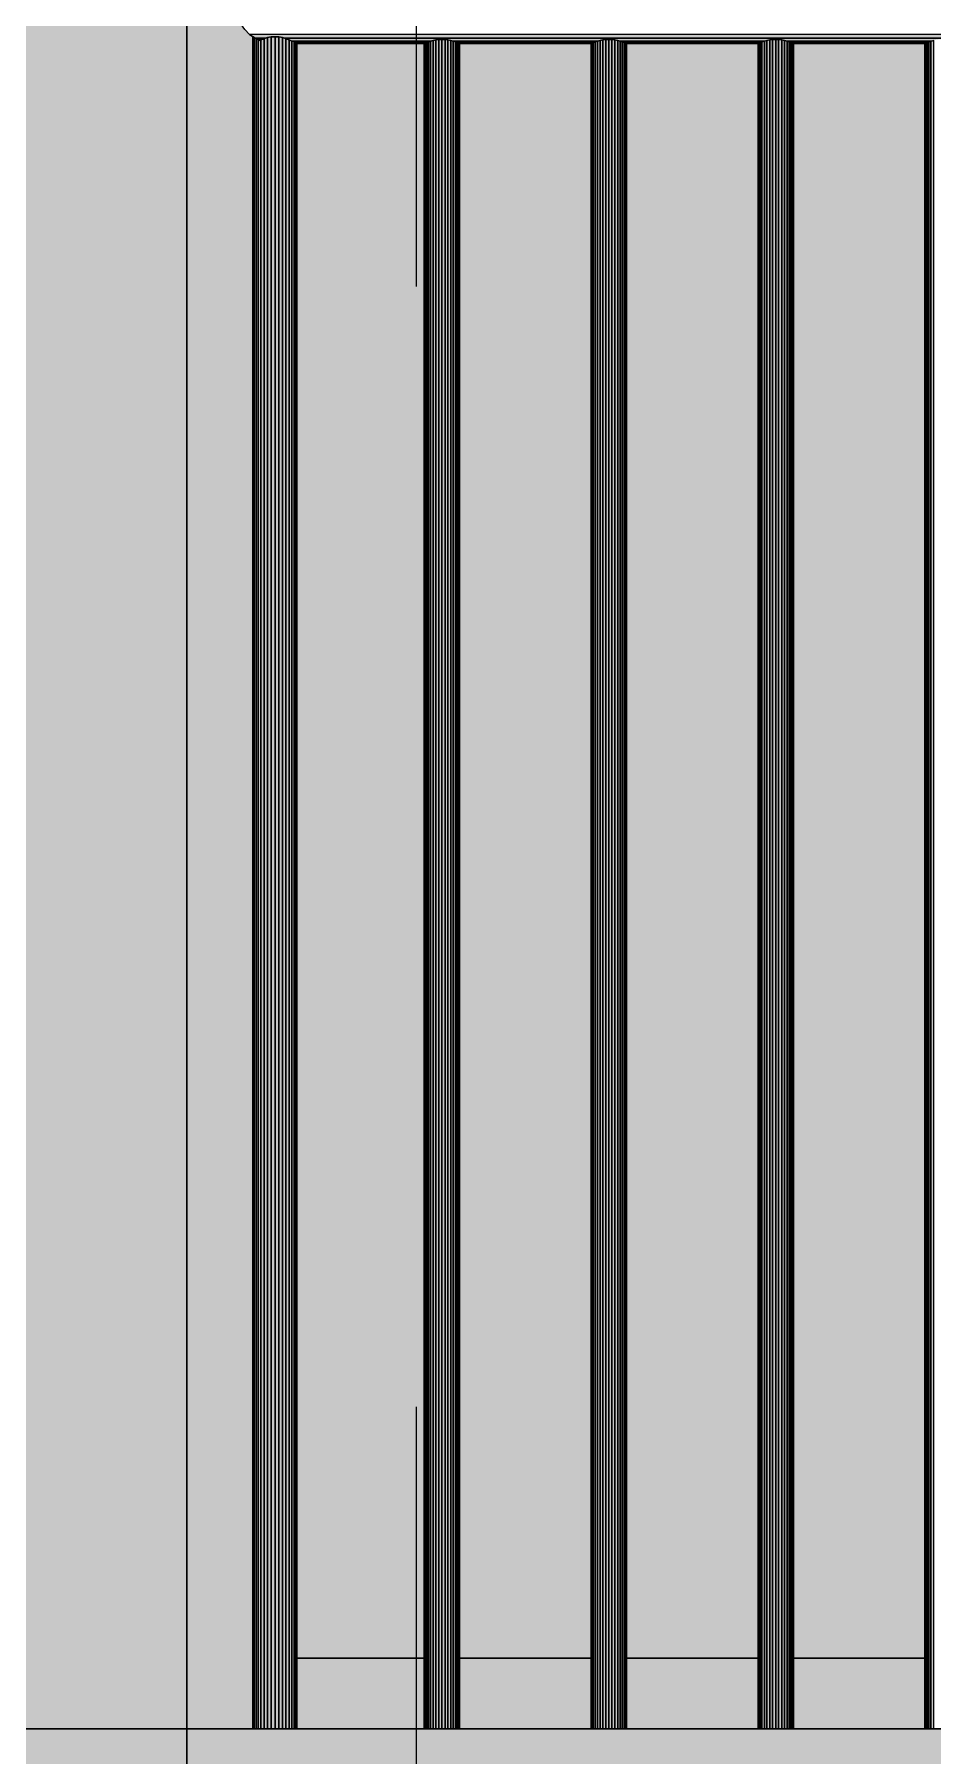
# Model space of a CAD drawing. Extents: x 8 to 21351, y 0 to 420.
# Drawn here: x 19167.59 to 19170.135, y 137.731 to 142.608 of the extents above; entities that cross this region are included whole.
import ezdxf

# ---------------------------------------------------------------- set-up
doc = ezdxf.new("R2010")
doc.units = 0

msp = doc.modelspace()

# ---------------------------------------------------------------- hatches: boundary and pattern name
h = msp.add_hatch(color=7)
h.paths.add_polyline_path([(19107.8715, 182.1969), (19107.8715, 137.8068), (19168.0216, 137.8068), (19168.0216, 155.3069), (19185.5216, 155.3069), (19185.5216, 142.8068), (19186.2966, 142.8068), (19186.2966, 142.4778), (19196.9516, 137.8068), (19198.9716, 137.8068), (19198.9716, 182.3029), (19192.5156, 183.6749), (19153.6716, 191.9319)])
h.paths.add_polyline_path([(19139.3216, 169.3069), (19121.8215, 169.3069), (19121.8215, 176.8069), (19139.3216, 176.8069)])
h.paths.add_polyline_path([(19168.0216, 176.8069), (19185.5216, 176.8069), (19185.5216, 169.3069), (19168.0216, 169.3069)])
h = msp.add_hatch(color=7)
h.paths.add_polyline_path([(19107.8715, 182.1969), (19107.8715, 137.8068), (19168.0216, 137.8068), (19168.0216, 155.3069), (19185.5216, 155.3069), (19185.5216, 142.8068), (19186.2966, 142.8068), (19186.2966, 142.4778), (19196.9516, 137.8068), (19198.9716, 137.8068), (19198.9716, 182.3029), (19192.5156, 183.6749), (19153.6716, 191.9319)])
h.paths.add_polyline_path([(19139.3216, 169.3069), (19121.8215, 169.3069), (19121.8215, 176.8069), (19139.3216, 176.8069)])
h.paths.add_polyline_path([(19168.0216, 176.8069), (19185.5216, 176.8069), (19185.5216, 169.3069), (19168.0216, 169.3069)])
at = {"true_color": 0x2e2e2e}
for points in [[(19168.2216, 155.1069), (19168.0216, 155.1069), (19168.0216, 137.8068), (19168.2086, 137.8068), (19168.2086, 142.6008), (19168.1996, 142.6078), (19168.1856, 142.6218), (19168.1746, 142.6378), (19168.1656, 142.6558), (19168.1606, 142.6748), (19168.1586, 142.6938), (19168.1606, 142.7138), (19168.1656, 142.7328), (19168.1746, 142.7508), (19168.1856, 142.7668), (19168.1996, 142.7808), (19168.2156, 142.7918), (19168.2216, 142.7948), (19168.2216, 148.3069), (19168.2216, 148.5069)], [(19168.3336, 138.0068), (19168.3336, 137.8068), (19168.6946, 137.8068), (19168.6946, 138.0068)], [(19168.7946, 138.0068), (19168.7946, 137.8068), (19169.1676, 137.8068), (19169.1676, 138.0068)], [(19169.2676, 138.0068), (19169.2676, 137.8068), (19169.6406, 137.8068), (19169.6406, 138.0068)], [(19169.7406, 138.0068), (19169.7406, 137.8068), (19170.1136, 137.8068), (19170.1136, 138.0068)]]:
    msp.add_hatch(color=0, dxfattribs=at).paths.add_polyline_path(points)
for points in [[(19168.2216, 155.1069), (19168.0216, 155.1069), (19168.0216, 137.8068), (19168.2086, 137.8068), (19168.2086, 142.6008), (19168.1996, 142.6078), (19168.1856, 142.6218), (19168.1746, 142.6378), (19168.1656, 142.6558), (19168.1606, 142.6748), (19168.1586, 142.6938), (19168.1606, 142.7138), (19168.1656, 142.7328), (19168.1746, 142.7508), (19168.1856, 142.7668), (19168.1996, 142.7808), (19168.2156, 142.7918), (19168.2216, 142.7948), (19168.2216, 148.3069), (19168.2216, 148.5069)], [(19168.1996, 142.6078), (19168.2156, 142.5968), (19168.2446, 142.5968), (19168.2506, 142.5988), (19168.2606, 142.6008), (19168.2716, 142.6008), (19168.2826, 142.6008), (19168.2926, 142.5988), (19168.2986, 142.5968), (19172.5006, 142.5968), (19172.5066, 142.5988), (19172.5166, 142.6008), (19172.5276, 142.6008), (19172.5386, 142.6008), (19172.5496, 142.5988), (19172.5546, 142.5968), (19176.7576, 142.5968), (19176.7626, 142.5988), (19176.7736, 142.6008), (19176.7836, 142.6008), (19176.7946, 142.6008), (19176.8056, 142.5988), (19176.8106, 142.5968), (19181.0136, 142.5968), (19181.0186, 142.5988), (19181.0296, 142.6008), (19181.0406, 142.6008), (19181.0516, 142.6008), (19181.0616, 142.5988), (19181.0666, 142.5968), (19185.2696, 142.5968), (19185.2756, 142.5988), (19185.2856, 142.6008), (19185.2966, 142.6008), (19185.3076, 142.6008), (19185.3176, 142.5988), (19185.3236, 142.5968), (19185.3526, 142.5968), (19185.3686, 142.6078)], [(19168.2156, 142.5968), (19168.2276, 142.5908), (19168.2316, 142.5928), (19168.2406, 142.5958), (19168.2446, 142.5968)], [(19168.2986, 142.5968), (19168.3026, 142.5958), (19168.3116, 142.5928), (19168.3196, 142.5888), (19168.3206, 142.5888), (19168.7126, 142.5888), (19168.7196, 142.5908), (19168.7276, 142.5928), (19168.7356, 142.5938), (19168.7446, 142.5938), (19168.7536, 142.5938), (19168.7616, 142.5928), (19168.7696, 142.5908), (19168.7766, 142.5888), (19169.1856, 142.5888), (19169.1926, 142.5908), (19169.2006, 142.5928), (19169.2086, 142.5938), (19169.2176, 142.5938), (19169.2256, 142.5938), (19169.2346, 142.5928), (19169.2426, 142.5908), (19169.2496, 142.5888), (19169.6586, 142.5888), (19169.6656, 142.5908), (19169.6736, 142.5928), (19169.6816, 142.5938), (19169.6906, 142.5938), (19169.6986, 142.5938), (19169.7076, 142.5928), (19169.7156, 142.5908), (19169.7226, 142.5888), (19170.1316, 142.5888), (19170.1386, 142.5908), (19170.1456, 142.5928), (19170.1546, 142.5938), (19170.1636, 142.5938), (19170.1716, 142.5938), (19170.1806, 142.5928), (19170.1886, 142.5908), (19170.1946, 142.5888), (19170.6046, 142.5888), (19170.6116, 142.5908), (19170.6186, 142.5928), (19170.6276, 142.5938), (19170.6366, 142.5938), (19170.6446, 142.5938), (19170.6536, 142.5928), (19170.6616, 142.5908), (19170.6676, 142.5888), (19171.0776, 142.5888), (19171.0836, 142.5908), (19171.0916, 142.5928), (19171.1006, 142.5938), (19171.1086, 142.5938), (19171.1176, 142.5938), (19171.1266, 142.5928), (19171.1336, 142.5908), (19171.1406, 142.5888), (19171.5496, 142.5888), (19171.5566, 142.5908), (19171.5646, 142.5928), (19171.5736, 142.5938), (19171.5816, 142.5938), (19171.5906, 142.5938), (19171.5986, 142.5928), (19171.6066, 142.5908), (19171.6136, 142.5888), (19172.0226, 142.5888), (19172.0296, 142.5908), (19172.0376, 142.5928), (19172.0466, 142.5938), (19172.0546, 142.5938), (19172.0636, 142.5938), (19172.0716, 142.5928), (19172.0796, 142.5908), (19172.0866, 142.5888), (19172.4786, 142.5888), (19172.4796, 142.5888), (19172.4876, 142.5928), (19172.4966, 142.5958), (19172.5006, 142.5968)], [(19168.3196, 142.5888), (19168.3116, 142.5928), (19168.3116, 137.8068), (19168.3196, 137.8068)], [(19168.7126, 142.5888), (19168.3206, 142.5888), (19168.3256, 142.5868), (19168.3306, 142.5838), (19168.3306, 142.5838), (19168.6986, 142.5838), (19168.7016, 142.5848), (19168.7066, 142.5868)], [(19168.3306, 142.5838), (19168.3326, 142.5828), (19168.3336, 142.5818), (19168.6946, 142.5818), (19168.6956, 142.5828), (19168.6976, 142.5828), (19168.6986, 142.5838)], [(19168.3336, 138.0068), (19168.6946, 138.0068), (19168.6946, 142.5818), (19168.3336, 142.5818)], [(19168.6956, 142.5828), (19168.6946, 142.5818), (19168.6946, 137.8068), (19168.6956, 137.8068)], [(19168.6956, 137.8068), (19168.6976, 137.8068), (19168.6976, 142.5828), (19168.6956, 142.5828)], [(19168.6976, 137.8068), (19168.7016, 137.8068), (19168.7016, 142.5848), (19168.6986, 142.5838), (19168.6976, 142.5828)], [(19168.7016, 137.8068), (19168.7066, 137.8068), (19168.7066, 142.5868), (19168.7016, 142.5848)], [(19168.7066, 137.8068), (19168.7126, 137.8068), (19168.7126, 142.5888), (19168.7066, 142.5868)], [(19168.7126, 142.5888), (19168.7126, 137.8068), (19168.7196, 137.8068), (19168.7196, 142.5908), (19168.7126, 142.5888), (19168.7126, 142.5888)], [(19168.7196, 142.5908), (19168.7196, 137.8068), (19168.7276, 137.8068), (19168.7276, 142.5928)], [(19168.7276, 142.5928), (19168.7276, 137.8068), (19168.7356, 137.8068), (19168.7356, 142.5938)], [(19168.7356, 142.5938), (19168.7356, 137.8068), (19168.7446, 137.8068), (19168.7446, 142.5938)], [(19168.7446, 137.8068), (19168.7536, 137.8068), (19168.7536, 142.5938), (19168.7446, 142.5938)], [(19168.7536, 137.8068), (19168.7616, 137.8068), (19168.7616, 142.5928), (19168.7536, 142.5938)], [(19168.7616, 137.8068), (19168.7696, 137.8068), (19168.7696, 142.5908), (19168.7616, 142.5928)], [(19168.7696, 137.8068), (19168.7766, 137.8068), (19168.7766, 142.5888), (19168.7766, 142.5888), (19168.7766, 142.5888), (19168.7696, 142.5908)], [(19169.1856, 142.5888), (19168.7766, 142.5888), (19168.7826, 142.5868), (19168.7876, 142.5848), (19168.7906, 142.5838), (19169.1716, 142.5838), (19169.1736, 142.5848), (19169.1786, 142.5868)], [(19168.7766, 142.5888), (19168.7766, 137.8068), (19168.7826, 137.8068), (19168.7826, 142.5868)], [(19168.7766, 142.5888), (19168.7766, 137.8068), (19168.7826, 137.8068), (19168.7826, 142.5868)], [(19168.7826, 137.8068), (19168.7876, 137.8068), (19168.7876, 142.5848), (19168.7826, 142.5868)], [(19168.7876, 142.5848), (19168.7876, 137.8068), (19168.7916, 137.8068), (19168.7916, 142.5828), (19168.7906, 142.5838)], [(19169.1716, 142.5838), (19168.7906, 142.5838), (19168.7916, 142.5828), (19168.7936, 142.5828), (19168.7946, 142.5818), (19169.1676, 142.5818), (19169.1686, 142.5828), (19169.1706, 142.5828)], [(19168.7936, 142.5828), (19168.7916, 142.5828), (19168.7916, 137.8068), (19168.7936, 137.8068)], [(19168.7936, 142.5828), (19168.7936, 137.8068), (19168.7946, 137.8068), (19168.7946, 142.5818)], [(19169.1676, 142.5818), (19168.7946, 142.5818), (19168.7946, 138.0068), (19169.1676, 138.0068)], [(19169.1676, 137.8068), (19169.1686, 137.8068), (19169.1686, 142.5828), (19169.1676, 142.5818)], [(19169.1686, 137.8068), (19169.1706, 137.8068), (19169.1706, 142.5828), (19169.1686, 142.5828)], [(19169.1706, 137.8068), (19169.1736, 137.8068), (19169.1736, 142.5848), (19169.1716, 142.5838), (19169.1706, 142.5828)], [(19169.1736, 142.5848), (19169.1736, 137.8068), (19169.1786, 137.8068), (19169.1786, 142.5868)], [(19169.1786, 142.5868), (19169.1786, 137.8068), (19169.1856, 137.8068), (19169.1856, 142.5888)], [(19169.1856, 142.5888), (19169.1856, 137.8068), (19169.1926, 137.8068), (19169.1926, 142.5908), (19169.1856, 142.5888), (19169.1856, 142.5888)], [(19169.1926, 142.5908), (19169.1926, 137.8068), (19169.2006, 137.8068), (19169.2006, 142.5928)], [(19169.2006, 142.5928), (19169.2006, 137.8068), (19169.2086, 137.8068), (19169.2086, 142.5938)], [(19169.2086, 137.8068), (19169.2176, 137.8068), (19169.2176, 142.5938), (19169.2086, 142.5938)], [(19169.2176, 142.5938), (19169.2176, 137.8068), (19169.2256, 137.8068), (19169.2256, 142.5938)], [(19169.2256, 137.8068), (19169.2346, 137.8068), (19169.2346, 142.5928), (19169.2256, 142.5938)], [(19169.2346, 137.8068), (19169.2426, 137.8068), (19169.2426, 142.5908), (19169.2346, 142.5928)], [(19169.2426, 137.8068), (19169.2496, 137.8068), (19169.2496, 142.5888), (19169.2496, 142.5888), (19169.2496, 142.5888), (19169.2426, 142.5908)], [(19169.6586, 142.5888), (19169.2496, 142.5888), (19169.2556, 142.5868), (19169.2606, 142.5848), (19169.2636, 142.5838), (19169.6446, 142.5838), (19169.6466, 142.5848), (19169.6516, 142.5868)], [(19169.2496, 142.5888), (19169.2496, 137.8068), (19169.2556, 137.8068), (19169.2556, 142.5868)], [(19169.2496, 142.5888), (19169.2496, 137.8068), (19169.2556, 137.8068), (19169.2556, 142.5868)], [(19169.2556, 142.5868), (19169.2556, 137.8068), (19169.2606, 137.8068), (19169.2606, 142.5848)], [(19169.2606, 142.5848), (19169.2606, 137.8068), (19169.2646, 137.8068), (19169.2646, 142.5828), (19169.2636, 142.5838)], [(19169.6446, 142.5838), (19169.2636, 142.5838), (19169.2646, 142.5828), (19169.2666, 142.5828), (19169.2676, 142.5818), (19169.6406, 142.5818), (19169.6406, 142.5828), (19169.6436, 142.5828)], [(19169.2666, 142.5828), (19169.2646, 142.5828), (19169.2646, 137.8068), (19169.2666, 137.8068)], [(19169.2666, 142.5828), (19169.2666, 137.8068), (19169.2676, 137.8068), (19169.2676, 142.5818)], [(19169.2676, 142.5818), (19169.2676, 138.0068), (19169.6406, 138.0068), (19169.6406, 142.5818)], [(19169.6406, 142.5828), (19169.6406, 137.8068), (19169.6436, 137.8068), (19169.6436, 142.5828)], [(19169.6436, 137.8068), (19169.6466, 137.8068), (19169.6466, 142.5848), (19169.6446, 142.5838), (19169.6436, 142.5828)], [(19169.6466, 137.8068), (19169.6516, 137.8068), (19169.6516, 142.5868), (19169.6466, 142.5848)], [(19169.6516, 137.8068), (19169.6586, 137.8068), (19169.6586, 142.5888), (19169.6516, 142.5868)], [(19169.6586, 142.5888), (19169.6586, 137.8068), (19169.6656, 137.8068), (19169.6656, 142.5908), (19169.6586, 142.5888), (19169.6586, 142.5888)], [(19169.6656, 142.5908), (19169.6656, 137.8068), (19169.6736, 137.8068), (19169.6736, 142.5928)], [(19169.6736, 142.5928), (19169.6736, 137.8068), (19169.6816, 137.8068), (19169.6816, 142.5938)], [(19169.6906, 142.5938), (19169.6816, 142.5938), (19169.6816, 137.8068), (19169.6906, 137.8068)], [(19169.6906, 142.5938), (19169.6906, 137.8068), (19169.6986, 137.8068), (19169.6986, 142.5938)], [(19169.6986, 137.8068), (19169.7076, 137.8068), (19169.7076, 142.5928), (19169.6986, 142.5938)], [(19169.7076, 137.8068), (19169.7156, 137.8068), (19169.7156, 142.5908), (19169.7076, 142.5928)], [(19169.7156, 137.8068), (19169.7226, 137.8068), (19169.7226, 142.5888), (19169.7226, 142.5888), (19169.7226, 142.5888), (19169.7156, 142.5908)], [(19169.7226, 142.5888), (19169.7286, 142.5868), (19169.7336, 142.5848), (19169.7366, 142.5838), (19170.1176, 142.5838), (19170.1196, 142.5848), (19170.1246, 142.5868), (19170.1316, 142.5888)], [(19169.7226, 142.5888), (19169.7226, 137.8068), (19169.7286, 137.8068), (19169.7286, 142.5868)], [(19169.7226, 142.5888), (19169.7226, 137.8068), (19169.7286, 137.8068), (19169.7286, 142.5868)], [(19169.7336, 142.5848), (19169.7286, 142.5868), (19169.7286, 137.8068), (19169.7336, 137.8068)], [(19169.7366, 142.5838), (19169.7336, 142.5848), (19169.7336, 137.8068), (19169.7376, 137.8068), (19169.7376, 142.5828)], [(19170.1176, 142.5838), (19169.7366, 142.5838), (19169.7376, 142.5828), (19169.7396, 142.5828), (19169.7406, 142.5818), (19170.1136, 142.5818), (19170.1136, 142.5828), (19170.1166, 142.5828)], [(19169.7396, 142.5828), (19169.7376, 142.5828), (19169.7376, 137.8068), (19169.7396, 137.8068)], [(19169.7396, 142.5828), (19169.7396, 137.8068), (19169.7406, 137.8068), (19169.7406, 142.5818)], [(19169.7406, 142.5818), (19169.7406, 138.0068), (19170.1136, 138.0068), (19170.1136, 142.5818)], [(19170.1136, 137.8068), (19170.1166, 137.8068), (19170.1166, 142.5828), (19170.1136, 142.5828)], [(19170.1166, 137.8068), (19170.1196, 137.8068), (19170.1196, 142.5848), (19170.1176, 142.5838), (19170.1166, 142.5828)], [(19170.1196, 142.5848), (19170.1196, 137.8068), (19170.1246, 137.8068), (19170.1246, 142.5868)], [(19170.1246, 142.5868), (19170.1246, 137.8068), (19170.1306, 137.8068), (19170.1306, 142.5888)], [(19170.1306, 142.5888), (19170.1306, 137.8068), (19170.1386, 137.8068), (19170.1386, 142.5908), (19170.1316, 142.5888), (19170.1316, 142.5888)], [(19168.3336, 138.0068), (19168.3336, 137.8068), (19168.6946, 137.8068), (19168.6946, 138.0068)], [(19168.7946, 138.0068), (19168.7946, 137.8068), (19169.1676, 137.8068), (19169.1676, 138.0068)], [(19169.2676, 138.0068), (19169.2676, 137.8068), (19169.6406, 137.8068), (19169.6406, 138.0068)], [(19169.7406, 138.0068), (19169.7406, 137.8068), (19170.1136, 137.8068), (19170.1136, 138.0068)], [(19168.0216, 137.8068), (19107.8715, 137.8068), (19107.8715, 130.3068), (19168.0216, 130.3068)], [(19168.0216, 137.8068), (19107.8715, 137.8068), (19107.8715, 130.3068), (19168.0216, 130.3068)], [(19168.0216, 137.8068), (19168.0216, 130.3068), (19185.5466, 130.3068), (19185.5466, 137.8068)], [(19168.0216, 137.8068), (19168.0216, 130.3068), (19185.5466, 130.3068), (19185.5466, 137.8068)]]:
    msp.add_hatch(color=7).paths.add_polyline_path(points)
at = {"true_color": 0xa8a8a8}
for points in [[(19168.2096, 142.6008), (19168.2086, 142.6008), (19168.2086, 137.8068), (19168.2096, 137.8068)], [(19168.2126, 142.5988), (19168.2096, 142.6008), (19168.2096, 137.8068), (19168.2126, 137.8068)], [(19168.2126, 142.5988), (19168.2126, 137.8068), (19168.2176, 137.8068), (19168.2176, 142.5958), (19168.2156, 142.5968)], [(19168.2176, 142.5958), (19168.2176, 137.8068), (19168.2236, 137.8068), (19168.2236, 142.5928)], [(19168.2236, 137.8068), (19168.2316, 137.8068), (19168.2316, 142.5928), (19168.2276, 142.5908), (19168.2266, 142.5918), (19168.2236, 142.5928)], [(19168.2316, 137.8068), (19168.2406, 137.8068), (19168.2406, 142.5958), (19168.2316, 142.5928)], [(19168.2446, 142.5968), (19168.2406, 142.5958), (19168.2406, 137.8068), (19168.2506, 137.8068), (19168.2506, 142.5988)], [(19168.2506, 142.5988), (19168.2506, 137.8068), (19168.2606, 137.8068), (19168.2606, 142.6008)], [(19168.2716, 142.6008), (19168.2606, 142.6008), (19168.2606, 137.8068), (19168.2716, 137.8068)], [(19168.2716, 137.8068), (19168.2826, 137.8068), (19168.2826, 142.6008), (19168.2716, 142.6008)], [(19168.2826, 137.8068), (19168.2926, 137.8068), (19168.2926, 142.5988), (19168.2826, 142.6008)], [(19168.2926, 137.8068), (19168.3026, 137.8068), (19168.3026, 142.5958), (19168.2986, 142.5968), (19168.2926, 142.5988)], [(19168.3026, 142.5958), (19168.3026, 137.8068), (19168.3116, 137.8068), (19168.3116, 142.5928)], [(19168.3196, 142.5888), (19168.3116, 142.5928), (19168.3116, 137.8068), (19168.3196, 137.8068)], [(19168.3196, 137.8068), (19168.3256, 137.8068), (19168.3256, 142.5868), (19168.3206, 142.5888), (19168.3196, 142.5888)], [(19168.3256, 142.5868), (19168.3256, 137.8068), (19168.3306, 137.8068), (19168.3306, 142.5838)], [(19168.3306, 142.5838), (19168.3306, 142.5838), (19168.3306, 137.8068), (19168.3326, 137.8068), (19168.3326, 142.5828)], [(19168.3336, 142.5818), (19168.3326, 142.5828), (19168.3326, 137.8068), (19168.3336, 137.8068)]]:
    msp.add_hatch(color=0, dxfattribs=at).paths.add_polyline_path(points)
at = {"true_color": 0xf3f7f0}
for points in [[(19168.3336, 138.0068), (19168.6946, 138.0068), (19168.6946, 142.5818), (19168.3336, 142.5818)], [(19169.1676, 142.5818), (19168.7946, 142.5818), (19168.7946, 138.0068), (19169.1676, 138.0068)], [(19169.2676, 142.5818), (19169.2676, 138.0068), (19169.6406, 138.0068), (19169.6406, 142.5818)], [(19169.7406, 142.5818), (19169.7406, 138.0068), (19170.1136, 138.0068), (19170.1136, 142.5818)]]:
    msp.add_hatch(color=0, dxfattribs=at).paths.add_polyline_path(points)

# ---------------------------------------------------------------- linework, layer by layer
at = {"color": 7, "lineweight": 15}
for p, q in [((19168.0216, 155.1069), (19168.0216, 137.8068)), ((19168.6716, 145.4219), (19168.6716, 141.8938)), ((19168.1996, 142.6078), (19168.2156, 142.5968)), ((19168.2156, 142.5968), (19168.2276, 142.5908)), ((19168.3336, 142.5818), (19168.6946, 142.5818)), ((19168.6946, 137.8068), (19168.6946, 142.5818)), ((19168.7946, 142.5818), (19169.1676, 142.5818)), ((19168.7946, 137.8068), (19168.7946, 142.5818)), ((19169.1676, 137.8068), (19169.1676, 142.5818)), ((19169.2676, 142.5818), (19169.6406, 142.5818)), ((19169.2676, 137.8068), (19169.2676, 142.5818)), ((19169.6406, 137.8068), (19169.6406, 142.5818)), ((19169.7406, 142.5818), (19170.1136, 142.5818)), ((19169.7406, 137.8068), (19169.7406, 142.5818)), ((19170.1136, 137.8068), (19170.1136, 142.5818)), ((19168.6716, 138.7188), (19168.6716, 135.1918)), ((19168.6946, 138.0068), (19168.3336, 138.0068)), ((19169.1676, 138.0068), (19168.7946, 138.0068)), ((19169.6406, 138.0068), (19169.2676, 138.0068)), ((19170.1136, 138.0068), (19169.7406, 138.0068)), ((19107.8715, 137.8068), (19168.0216, 137.8068)), ((19168.0216, 137.8068), (19185.5466, 137.8068)), ((19168.0216, 130.3068), (19168.0216, 137.8068))]:
    msp.add_line(p, q, dxfattribs=at)
at = {"color": 0, "lineweight": 0, "true_color": 0x5c5c5c}
for p, q in [((19168.2086, 137.8068), (19168.2086, 142.6008)), ((19168.3336, 137.8068), (19168.3336, 142.5818))]:
    msp.add_line(p, q, dxfattribs=at)
at = {"color": 7}
for points in [[(19107.8715, 182.1969), (19107.8715, 137.8068), (19168.0216, 137.8068), (19168.0216, 155.3069), (19185.5216, 155.3069), (19185.5216, 142.8068), (19186.2966, 142.8068), (19186.2966, 142.4778), (19196.9516, 137.8068), (19198.9716, 137.8068), (19198.9716, 182.3029), (19192.5156, 183.6749), (19153.6716, 191.9319)], [(19107.8715, 182.1969), (19107.8715, 137.8068), (19168.0216, 137.8068), (19168.0216, 155.3069), (19185.5216, 155.3069), (19185.5216, 142.8068), (19186.2966, 142.8068), (19186.2966, 142.4778), (19196.9516, 137.8068), (19198.9716, 137.8068), (19198.9716, 182.3029), (19192.5156, 183.6749), (19153.6716, 191.9319)], [(19168.2216, 155.1069), (19168.0216, 155.1069), (19168.0216, 137.8068), (19168.2086, 137.8068), (19168.2086, 142.6008), (19168.1996, 142.6078), (19168.1856, 142.6218), (19168.1746, 142.6378), (19168.1656, 142.6558), (19168.1606, 142.6748), (19168.1586, 142.6938), (19168.1606, 142.7138), (19168.1656, 142.7328), (19168.1746, 142.7508), (19168.1856, 142.7668), (19168.1996, 142.7808), (19168.2156, 142.7918), (19168.2216, 142.7948), (19168.2216, 148.3069), (19168.2216, 148.5069)], [(19168.2156, 142.5968), (19168.2276, 142.5908), (19168.2316, 142.5928), (19168.2406, 142.5958), (19168.2446, 142.5968)], [(19168.3196, 142.5888), (19168.3116, 142.5928), (19168.3116, 137.8068), (19168.3196, 137.8068)], [(19168.7126, 142.5888), (19168.3206, 142.5888), (19168.3256, 142.5868), (19168.3306, 142.5838), (19168.3306, 142.5838), (19168.6986, 142.5838), (19168.7016, 142.5848), (19168.7066, 142.5868)], [(19168.3306, 142.5838), (19168.3326, 142.5828), (19168.3336, 142.5818), (19168.6946, 142.5818), (19168.6956, 142.5828), (19168.6976, 142.5828), (19168.6986, 142.5838)], [(19168.3336, 138.0068), (19168.6946, 138.0068), (19168.6946, 142.5818), (19168.3336, 142.5818)], [(19168.6956, 142.5828), (19168.6946, 142.5818), (19168.6946, 137.8068), (19168.6956, 137.8068)], [(19168.6956, 137.8068), (19168.6976, 137.8068), (19168.6976, 142.5828), (19168.6956, 142.5828)], [(19168.6976, 137.8068), (19168.7016, 137.8068), (19168.7016, 142.5848), (19168.6986, 142.5838), (19168.6976, 142.5828)], [(19168.7016, 137.8068), (19168.7066, 137.8068), (19168.7066, 142.5868), (19168.7016, 142.5848)], [(19168.7066, 137.8068), (19168.7126, 137.8068), (19168.7126, 142.5888), (19168.7066, 142.5868)], [(19168.7126, 142.5888), (19168.7126, 137.8068), (19168.7196, 137.8068), (19168.7196, 142.5908), (19168.7126, 142.5888), (19168.7126, 142.5888)], [(19168.7196, 142.5908), (19168.7196, 137.8068), (19168.7276, 137.8068), (19168.7276, 142.5928)], [(19168.7276, 142.5928), (19168.7276, 137.8068), (19168.7356, 137.8068), (19168.7356, 142.5938)], [(19168.7356, 142.5938), (19168.7356, 137.8068), (19168.7446, 137.8068), (19168.7446, 142.5938)], [(19168.7446, 137.8068), (19168.7536, 137.8068), (19168.7536, 142.5938), (19168.7446, 142.5938)], [(19168.7536, 137.8068), (19168.7616, 137.8068), (19168.7616, 142.5928), (19168.7536, 142.5938)], [(19168.7616, 137.8068), (19168.7696, 137.8068), (19168.7696, 142.5908), (19168.7616, 142.5928)], [(19168.7696, 137.8068), (19168.7766, 137.8068), (19168.7766, 142.5888), (19168.7766, 142.5888), (19168.7766, 142.5888), (19168.7696, 142.5908)], [(19169.1856, 142.5888), (19168.7766, 142.5888), (19168.7826, 142.5868), (19168.7876, 142.5848), (19168.7906, 142.5838), (19169.1716, 142.5838), (19169.1736, 142.5848), (19169.1786, 142.5868)], [(19168.7766, 142.5888), (19168.7766, 137.8068), (19168.7826, 137.8068), (19168.7826, 142.5868)], [(19168.7766, 142.5888), (19168.7766, 137.8068), (19168.7826, 137.8068), (19168.7826, 142.5868)], [(19168.7826, 137.8068), (19168.7876, 137.8068), (19168.7876, 142.5848), (19168.7826, 142.5868)], [(19168.7876, 142.5848), (19168.7876, 137.8068), (19168.7916, 137.8068), (19168.7916, 142.5828), (19168.7906, 142.5838)], [(19169.1716, 142.5838), (19168.7906, 142.5838), (19168.7916, 142.5828), (19168.7936, 142.5828), (19168.7946, 142.5818), (19169.1676, 142.5818), (19169.1686, 142.5828), (19169.1706, 142.5828)], [(19168.7936, 142.5828), (19168.7916, 142.5828), (19168.7916, 137.8068), (19168.7936, 137.8068)], [(19168.7936, 142.5828), (19168.7936, 137.8068), (19168.7946, 137.8068), (19168.7946, 142.5818)], [(19169.1676, 142.5818), (19168.7946, 142.5818), (19168.7946, 138.0068), (19169.1676, 138.0068)], [(19169.1676, 137.8068), (19169.1686, 137.8068), (19169.1686, 142.5828), (19169.1676, 142.5818)], [(19169.1686, 137.8068), (19169.1706, 137.8068), (19169.1706, 142.5828), (19169.1686, 142.5828)], [(19169.1706, 137.8068), (19169.1736, 137.8068), (19169.1736, 142.5848), (19169.1716, 142.5838), (19169.1706, 142.5828)], [(19169.1736, 142.5848), (19169.1736, 137.8068), (19169.1786, 137.8068), (19169.1786, 142.5868)], [(19169.1786, 142.5868), (19169.1786, 137.8068), (19169.1856, 137.8068), (19169.1856, 142.5888)], [(19169.1856, 142.5888), (19169.1856, 137.8068), (19169.1926, 137.8068), (19169.1926, 142.5908), (19169.1856, 142.5888), (19169.1856, 142.5888)], [(19169.1926, 142.5908), (19169.1926, 137.8068), (19169.2006, 137.8068), (19169.2006, 142.5928)], [(19169.2006, 142.5928), (19169.2006, 137.8068), (19169.2086, 137.8068), (19169.2086, 142.5938)], [(19169.2086, 137.8068), (19169.2176, 137.8068), (19169.2176, 142.5938), (19169.2086, 142.5938)], [(19169.2176, 142.5938), (19169.2176, 137.8068), (19169.2256, 137.8068), (19169.2256, 142.5938)], [(19169.2256, 137.8068), (19169.2346, 137.8068), (19169.2346, 142.5928), (19169.2256, 142.5938)], [(19169.2346, 137.8068), (19169.2426, 137.8068), (19169.2426, 142.5908), (19169.2346, 142.5928)], [(19169.2426, 137.8068), (19169.2496, 137.8068), (19169.2496, 142.5888), (19169.2496, 142.5888), (19169.2496, 142.5888), (19169.2426, 142.5908)], [(19169.6586, 142.5888), (19169.2496, 142.5888), (19169.2556, 142.5868), (19169.2606, 142.5848), (19169.2636, 142.5838), (19169.6446, 142.5838), (19169.6466, 142.5848), (19169.6516, 142.5868)], [(19169.2496, 142.5888), (19169.2496, 137.8068), (19169.2556, 137.8068), (19169.2556, 142.5868)], [(19169.2496, 142.5888), (19169.2496, 137.8068), (19169.2556, 137.8068), (19169.2556, 142.5868)], [(19169.2556, 142.5868), (19169.2556, 137.8068), (19169.2606, 137.8068), (19169.2606, 142.5848)], [(19169.2606, 142.5848), (19169.2606, 137.8068), (19169.2646, 137.8068), (19169.2646, 142.5828), (19169.2636, 142.5838)], [(19169.6446, 142.5838), (19169.2636, 142.5838), (19169.2646, 142.5828), (19169.2666, 142.5828), (19169.2676, 142.5818), (19169.6406, 142.5818), (19169.6406, 142.5828), (19169.6436, 142.5828)], [(19169.2666, 142.5828), (19169.2646, 142.5828), (19169.2646, 137.8068), (19169.2666, 137.8068)], [(19169.2666, 142.5828), (19169.2666, 137.8068), (19169.2676, 137.8068), (19169.2676, 142.5818)], [(19169.2676, 142.5818), (19169.2676, 138.0068), (19169.6406, 138.0068), (19169.6406, 142.5818)], [(19169.6406, 142.5818), (19169.6406, 137.8068), (19169.6406, 137.8068), (19169.6406, 142.5828)], [(19169.6406, 142.5828), (19169.6406, 137.8068), (19169.6436, 137.8068), (19169.6436, 142.5828)], [(19169.6436, 137.8068), (19169.6466, 137.8068), (19169.6466, 142.5848), (19169.6446, 142.5838), (19169.6436, 142.5828)], [(19169.6466, 137.8068), (19169.6516, 137.8068), (19169.6516, 142.5868), (19169.6466, 142.5848)], [(19169.6516, 137.8068), (19169.6586, 137.8068), (19169.6586, 142.5888), (19169.6516, 142.5868)], [(19169.6586, 142.5888), (19169.6586, 137.8068), (19169.6656, 137.8068), (19169.6656, 142.5908), (19169.6586, 142.5888), (19169.6586, 142.5888)], [(19169.6656, 142.5908), (19169.6656, 137.8068), (19169.6736, 137.8068), (19169.6736, 142.5928)], [(19169.6736, 142.5928), (19169.6736, 137.8068), (19169.6816, 137.8068), (19169.6816, 142.5938)], [(19169.6906, 142.5938), (19169.6816, 142.5938), (19169.6816, 137.8068), (19169.6906, 137.8068)], [(19169.6906, 142.5938), (19169.6906, 137.8068), (19169.6986, 137.8068), (19169.6986, 142.5938)], [(19169.6986, 137.8068), (19169.7076, 137.8068), (19169.7076, 142.5928), (19169.6986, 142.5938)], [(19169.7076, 137.8068), (19169.7156, 137.8068), (19169.7156, 142.5908), (19169.7076, 142.5928)], [(19169.7156, 137.8068), (19169.7226, 137.8068), (19169.7226, 142.5888), (19169.7226, 142.5888), (19169.7226, 142.5888), (19169.7156, 142.5908)], [(19169.7226, 142.5888), (19169.7286, 142.5868), (19169.7336, 142.5848), (19169.7366, 142.5838), (19170.1176, 142.5838), (19170.1196, 142.5848), (19170.1246, 142.5868), (19170.1316, 142.5888)], [(19169.7226, 142.5888), (19169.7226, 137.8068), (19169.7286, 137.8068), (19169.7286, 142.5868)], [(19169.7226, 142.5888), (19169.7226, 137.8068), (19169.7286, 137.8068), (19169.7286, 142.5868)], [(19169.7336, 142.5848), (19169.7286, 142.5868), (19169.7286, 137.8068), (19169.7336, 137.8068)], [(19169.7366, 142.5838), (19169.7336, 142.5848), (19169.7336, 137.8068), (19169.7376, 137.8068), (19169.7376, 142.5828)], [(19170.1176, 142.5838), (19169.7366, 142.5838), (19169.7376, 142.5828), (19169.7396, 142.5828), (19169.7406, 142.5818), (19170.1136, 142.5818), (19170.1136, 142.5828), (19170.1166, 142.5828)], [(19169.7396, 142.5828), (19169.7376, 142.5828), (19169.7376, 137.8068), (19169.7396, 137.8068)], [(19169.7396, 142.5828), (19169.7396, 137.8068), (19169.7406, 137.8068), (19169.7406, 142.5818)], [(19169.7406, 142.5818), (19169.7406, 138.0068), (19170.1136, 138.0068), (19170.1136, 142.5818)], [(19170.1136, 142.5828), (19170.1136, 142.5818), (19170.1136, 137.8068), (19170.1136, 137.8068)], [(19170.1136, 137.8068), (19170.1166, 137.8068), (19170.1166, 142.5828), (19170.1136, 142.5828)], [(19170.1166, 137.8068), (19170.1196, 137.8068), (19170.1196, 142.5848), (19170.1176, 142.5838), (19170.1166, 142.5828)], [(19170.1196, 142.5848), (19170.1196, 137.8068), (19170.1246, 137.8068), (19170.1246, 142.5868)], [(19170.1246, 142.5868), (19170.1246, 137.8068), (19170.1306, 137.8068), (19170.1306, 142.5888)], [(19170.1306, 142.5888), (19170.1306, 137.8068), (19170.1386, 137.8068), (19170.1386, 142.5908), (19170.1316, 142.5888), (19170.1316, 142.5888)], [(19168.3336, 138.0068), (19168.3336, 137.8068), (19168.6946, 137.8068), (19168.6946, 138.0068)], [(19168.7946, 138.0068), (19168.7946, 137.8068), (19169.1676, 137.8068), (19169.1676, 138.0068)], [(19169.2676, 138.0068), (19169.2676, 137.8068), (19169.6406, 137.8068), (19169.6406, 138.0068)], [(19169.7406, 138.0068), (19169.7406, 137.8068), (19170.1136, 137.8068), (19170.1136, 138.0068)], [(19168.0216, 137.8068), (19107.8715, 137.8068), (19107.8715, 130.3068), (19168.0216, 130.3068)], [(19168.0216, 137.8068), (19107.8715, 137.8068), (19107.8715, 130.3068), (19168.0216, 130.3068)], [(19168.0216, 137.8068), (19168.0216, 130.3068), (19185.5466, 130.3068), (19185.5466, 137.8068)], [(19168.0216, 137.8068), (19168.0216, 130.3068), (19185.5466, 130.3068), (19185.5466, 137.8068)]]:
    msp.add_lwpolyline(points, close=True, dxfattribs=at)
at = {"color": 0, "true_color": 0x2e2e2e}
for points in [[(19168.2216, 155.1069), (19168.0216, 155.1069), (19168.0216, 137.8068), (19168.2086, 137.8068), (19168.2086, 142.6008), (19168.1996, 142.6078), (19168.1856, 142.6218), (19168.1746, 142.6378), (19168.1656, 142.6558), (19168.1606, 142.6748), (19168.1586, 142.6938), (19168.1606, 142.7138), (19168.1656, 142.7328), (19168.1746, 142.7508), (19168.1856, 142.7668), (19168.1996, 142.7808), (19168.2156, 142.7918), (19168.2216, 142.7948), (19168.2216, 148.3069), (19168.2216, 148.5069)], [(19168.3336, 138.0068), (19168.3336, 137.8068), (19168.6946, 137.8068), (19168.6946, 138.0068)], [(19168.7946, 138.0068), (19168.7946, 137.8068), (19169.1676, 137.8068), (19169.1676, 138.0068)], [(19169.2676, 138.0068), (19169.2676, 137.8068), (19169.6406, 137.8068), (19169.6406, 138.0068)], [(19169.7406, 138.0068), (19169.7406, 137.8068), (19170.1136, 137.8068), (19170.1136, 138.0068)]]:
    msp.add_lwpolyline(points, close=True, dxfattribs=at)
at = {"color": 7}
for points in [[(19185.3686, 142.6078), (19168.1996, 142.6078), (19168.2156, 142.5968), (19168.2446, 142.5968), (19168.2506, 142.5988), (19168.2606, 142.6008), (19168.2716, 142.6008), (19168.2826, 142.6008), (19168.2926, 142.5988), (19168.2986, 142.5968), (19172.5006, 142.5968), (19172.5066, 142.5988), (19172.5166, 142.6008), (19172.5276, 142.6008), (19172.5386, 142.6008), (19172.5496, 142.5988), (19172.5546, 142.5968), (19176.7576, 142.5968)], [(19172.5006, 142.5968), (19168.2986, 142.5968), (19168.3026, 142.5958), (19168.3116, 142.5928), (19168.3196, 142.5888), (19168.3206, 142.5888), (19168.7126, 142.5888), (19168.7196, 142.5908), (19168.7276, 142.5928), (19168.7356, 142.5938), (19168.7446, 142.5938), (19168.7536, 142.5938), (19168.7616, 142.5928), (19168.7696, 142.5908), (19168.7766, 142.5888), (19169.1856, 142.5888), (19169.1926, 142.5908), (19169.2006, 142.5928), (19169.2086, 142.5938), (19169.2176, 142.5938), (19169.2256, 142.5938), (19169.2346, 142.5928), (19169.2426, 142.5908), (19169.2496, 142.5888), (19169.6586, 142.5888), (19169.6656, 142.5908), (19169.6736, 142.5928), (19169.6816, 142.5938), (19169.6906, 142.5938), (19169.6986, 142.5938), (19169.7076, 142.5928), (19169.7156, 142.5908), (19169.7226, 142.5888), (19170.1316, 142.5888), (19170.1386, 142.5908)]]:
    msp.add_lwpolyline(points, dxfattribs=at)
at = {"color": 0, "true_color": 0xa8a8a8}
for points in [[(19168.2096, 142.6008), (19168.2086, 142.6008), (19168.2086, 137.8068), (19168.2096, 137.8068)], [(19168.2126, 142.5988), (19168.2096, 142.6008), (19168.2096, 137.8068), (19168.2126, 137.8068)], [(19168.2126, 142.5988), (19168.2126, 137.8068), (19168.2176, 137.8068), (19168.2176, 142.5958), (19168.2156, 142.5968)], [(19168.2176, 142.5958), (19168.2176, 137.8068), (19168.2236, 137.8068), (19168.2236, 142.5928)], [(19168.2236, 137.8068), (19168.2316, 137.8068), (19168.2316, 142.5928), (19168.2276, 142.5908), (19168.2266, 142.5918), (19168.2236, 142.5928)], [(19168.2316, 137.8068), (19168.2406, 137.8068), (19168.2406, 142.5958), (19168.2316, 142.5928)], [(19168.2446, 142.5968), (19168.2406, 142.5958), (19168.2406, 137.8068), (19168.2506, 137.8068), (19168.2506, 142.5988)], [(19168.2506, 142.5988), (19168.2506, 137.8068), (19168.2606, 137.8068), (19168.2606, 142.6008)], [(19168.2716, 142.6008), (19168.2606, 142.6008), (19168.2606, 137.8068), (19168.2716, 137.8068)], [(19168.2716, 137.8068), (19168.2826, 137.8068), (19168.2826, 142.6008), (19168.2716, 142.6008)], [(19168.2826, 137.8068), (19168.2926, 137.8068), (19168.2926, 142.5988), (19168.2826, 142.6008)], [(19168.2926, 137.8068), (19168.3026, 137.8068), (19168.3026, 142.5958), (19168.2986, 142.5968), (19168.2926, 142.5988)], [(19168.3026, 142.5958), (19168.3026, 137.8068), (19168.3116, 137.8068), (19168.3116, 142.5928)], [(19168.3196, 142.5888), (19168.3116, 142.5928), (19168.3116, 137.8068), (19168.3196, 137.8068)], [(19168.3196, 137.8068), (19168.3256, 137.8068), (19168.3256, 142.5868), (19168.3206, 142.5888), (19168.3196, 142.5888)], [(19168.3256, 142.5868), (19168.3256, 137.8068), (19168.3306, 137.8068), (19168.3306, 142.5838)], [(19168.3306, 142.5838), (19168.3306, 142.5838), (19168.3306, 137.8068), (19168.3326, 137.8068), (19168.3326, 142.5828)], [(19168.3336, 142.5818), (19168.3326, 142.5828), (19168.3326, 137.8068), (19168.3336, 137.8068)]]:
    msp.add_lwpolyline(points, close=True, dxfattribs=at)
at = {"color": 0, "true_color": 0xf3f7f0}
for points in [[(19168.3336, 138.0068), (19168.6946, 138.0068), (19168.6946, 142.5818), (19168.3336, 142.5818)], [(19169.1676, 142.5818), (19168.7946, 142.5818), (19168.7946, 138.0068), (19169.1676, 138.0068)], [(19169.2676, 142.5818), (19169.2676, 138.0068), (19169.6406, 138.0068), (19169.6406, 142.5818)], [(19169.7406, 142.5818), (19169.7406, 138.0068), (19170.1136, 138.0068), (19170.1136, 142.5818)]]:
    msp.add_lwpolyline(points, close=True, dxfattribs=at)

doc.saveas('drawing.dxf')
